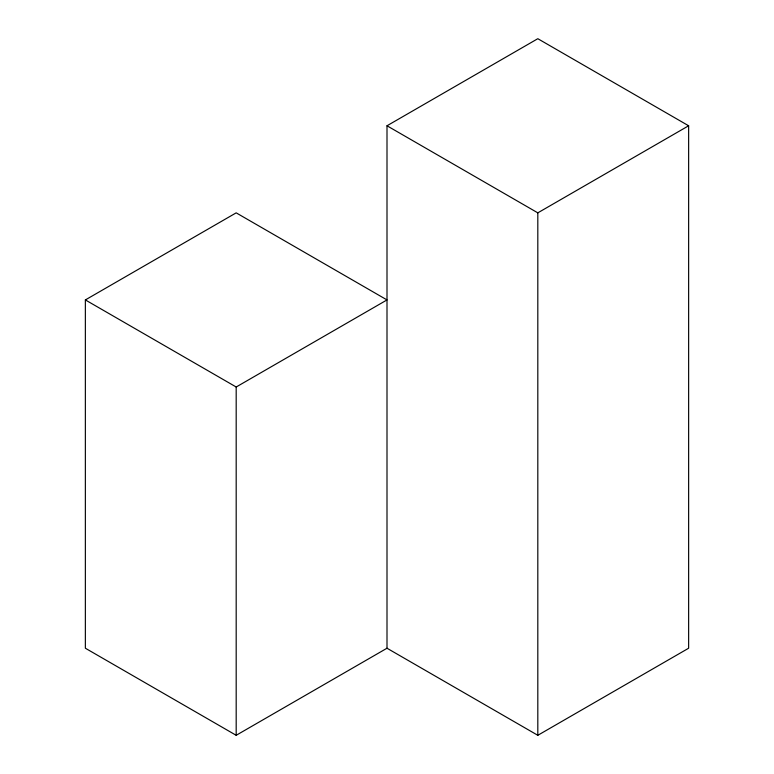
<?xml version="1.0" encoding="UTF-8"?>
<svg xmlns="http://www.w3.org/2000/svg" width="774" height="774" viewBox="0 0 774 774"><rect width="100%" height="100%" fill="white"/><g stroke="black" fill="none" stroke-linecap="round" stroke-linejoin="round"><path stroke-width="1.16" d="M85.363 299.925L236.186 212.85L387 299.925L236.186 387L85.363 299.925L85.363 648.225L236.186 735.3L387 648.225L537.814 735.3L688.637 648.225L688.637 125.775L537.814 38.7L387 125.775L387 648.225M387 125.775L537.814 212.85L688.637 125.775M537.814 212.85L537.814 735.3M236.186 387L236.186 735.3"/></g></svg>
